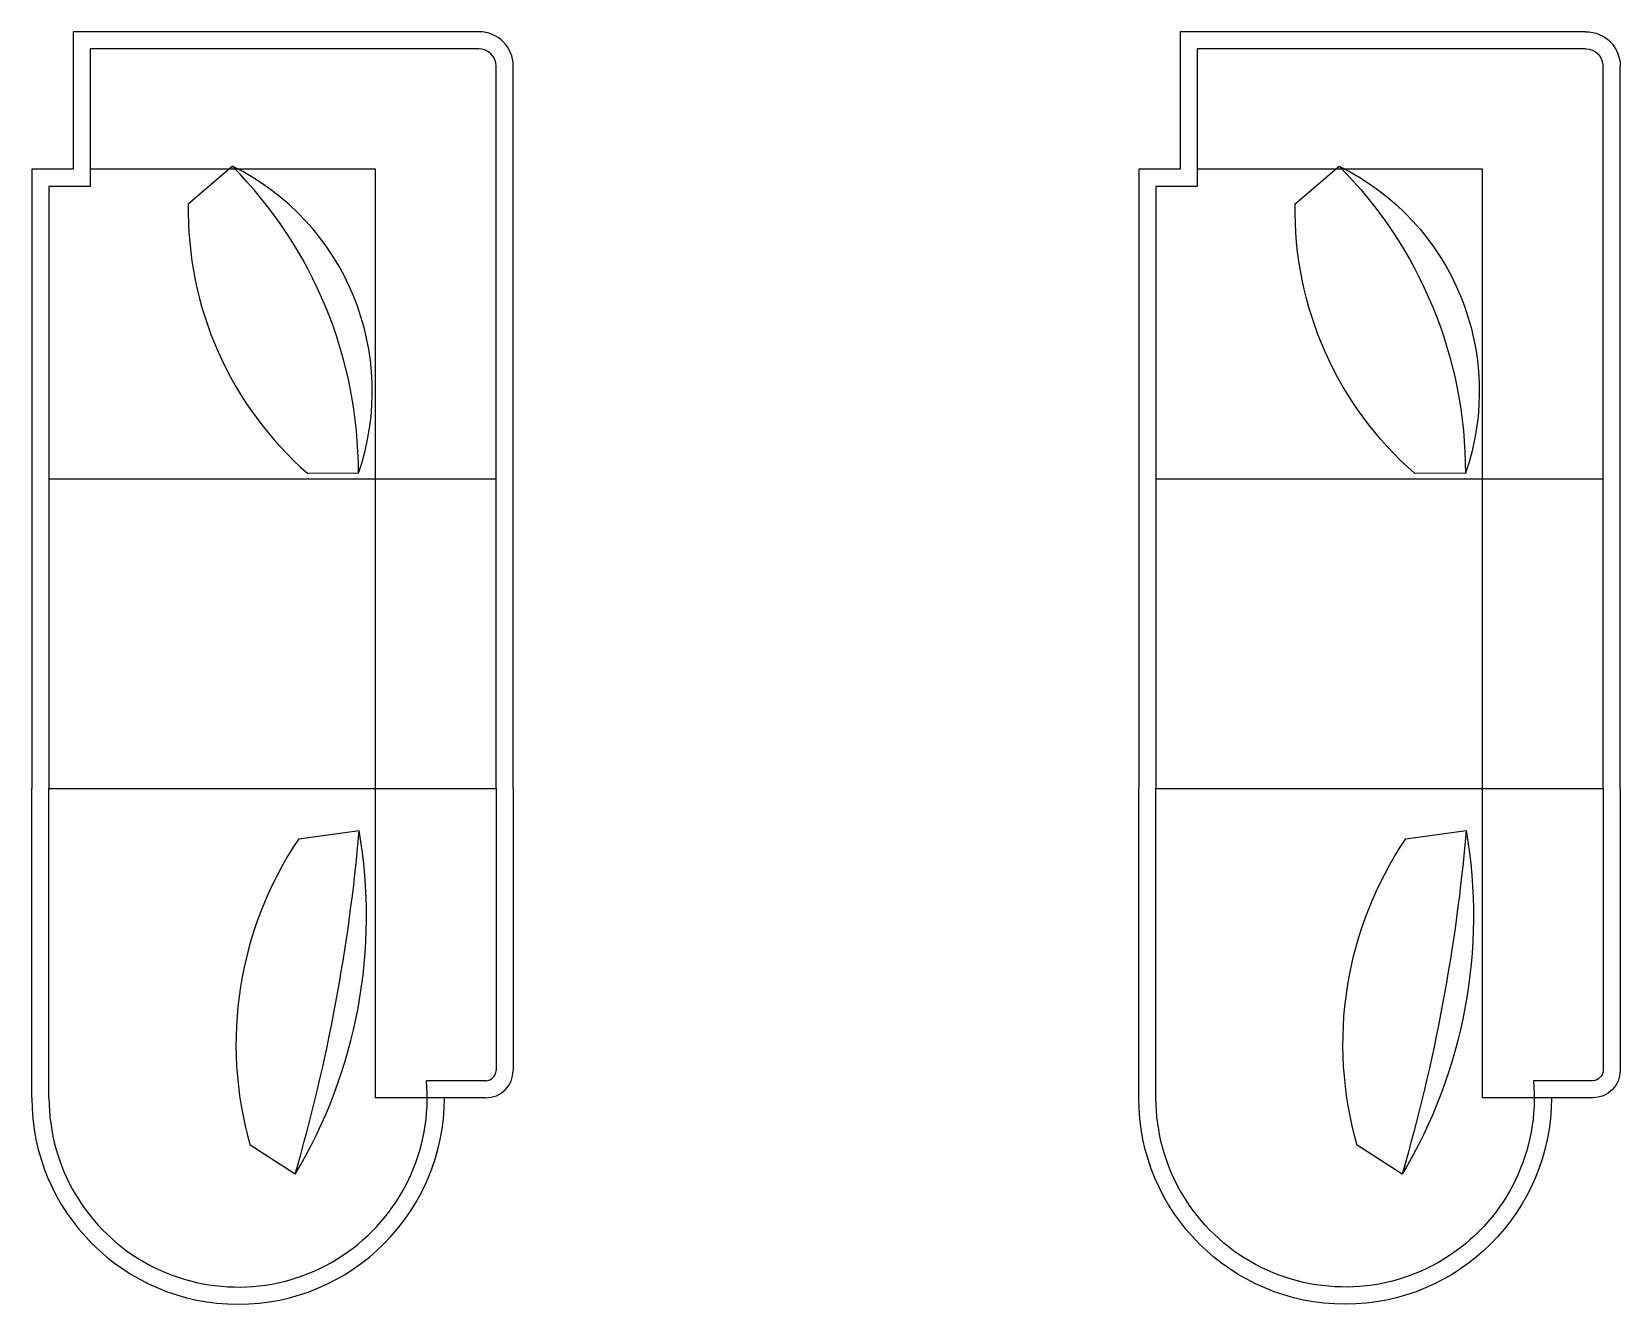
# Model space of a CAD drawing. Header units: millimetres. Extents: x 4971 to 5225, y 4856 to 5060.
import ezdxf

# ---------------------------------------------------------------- set-up
doc = ezdxf.new("R2010")
doc.units = ezdxf.units.MM

# ---------------------------------------------------------------- blocks, each defined once
blk = doc.blocks.new('A$C317867A8')
for p, q in [((0.75, 0.7), (0.34, 0.7)), ((0.75, 0.7), (1.2, 0.7)), ((1.2, 0.7), (1.8, 0.7)), ((0.75, 0.675), (0.34, 0.675)), ((0.75, 0.025), (0.75, 0.675)), ((0.75, 0.675), (1.2, 0.675)), ((1.2, 0.675), (1.8, 0.675)), ((1.2, 0.025), (1.2, 0.675)), ((0.3, 0.66), (0.3, 0.6)), ((0.325, 0.66), (0.325, 0.5739)), ((1.825, 0.65), (1.825, 0.085)), ((1.85, 0.65), (1.85, 0.06)), ((0.3, 0.6), (0.3, 0.5)), ((0.3, 0.5), (0.75, 0.5)), ((0.75, 0.5), (1.2, 0.5)), ((1.2, 0.5), (1.65, 0.5)), ((1.65, 0.5), (1.65, 0.085)), ((0.6768, 0.3883), (0.6888, 0.4761)), ((1.208, 0.475), (1.2079, 0.4014)), ((0.189, 0.3828), (0.231, 0.3176)), ((1.5998, 0.2276), (1.6547, 0.2914)), ((1.825, 0.085), (1.625, 0.085)), ((1.625, 0.085), (1.625, 0.025)), ((1.85, 0.06), (1.65, 0.06)), ((1.65, 0.06), (1.65, 0)), ((0.3, 0.025), (0.75, 0.025)), ((1.2, 0.025), (0.75, 0.025)), ((1.625, 0.025), (1.2, 0.025)), ((0.3, 0), (0.75, 0)), ((1.2, 0), (0.75, 0)), ((1.65, 0), (1.2, 0))]:
    blk.add_line(p, q)
for centre, radius, start, end in [((0.34, 0.66), 0.04, 90, 180), ((1.8, 0.65), 0.05, 0, 90), ((0.34, 0.66), 0.015, 90, 180), ((1.8, 0.65), 0.025, 0, 90), ((0.3, 0.3), 0.3, 90, 270), ((0.3, 0.3), 0.275, 84.7841, 270.0001), ((0.5645, -0.2441), 0.7308, 80.2106, 120.9217), ((1.3274, 0.1302), 0.3649, 26.2242, 109.0885), ((0.9141, -2.1181), 2.604, 94.9641, 106.1681), ((1.2091, -0.1575), 0.6325, 45.2116, 90.101), ((1.5898, 0.7339), 0.5064, 221.0447, 271.1393), ((0.3783, 0.8299), 0.533, 253.9545, 304.0491)]:
    blk.add_arc(centre, radius, start, end)

msp = doc.modelspace()

# ---------------------------------------------------------------- linework, layer by layer
for p, q in [((5042.51, 5059.91, -34319.9), (4977.61, 5059.91, -34319.9)), ((4977.61, 5059.91, -34319.9), (4977.61, 5037.91, -34319.9)), ((5042.51, 5057.16, -34319.9), (4980.36, 5057.16, -34319.9)), ((4980.36, 5057.16, -34319.9), (4980.36, 5035.16, -34319.9)), ((5045.26, 4988.41, -34319.9), (5045.26, 5054.41, -34319.9)), ((5048.01, 4988.41, -34319.9), (5048.01, 5054.41, -34319.9)), ((4971.01, 5037.91, -34319.9), (4971.01, 4988.41, -34319.9)), ((4977.61, 5037.91, -34319.9), (4971.01, 5037.91, -34319.9)), ((5026.01, 5037.91, -34319.9), (4980.36, 5037.91, -34319.9)), ((4996.05, 5032.39, -34319.9), (5003.07, 5038.43, -34319.9)), ((5026.01, 4988.41, -34319.9), (5026.01, 5037.91, -34319.9)), ((4973.76, 5035.16, -34319.9), (4973.76, 4988.41, -34319.9)), ((4980.36, 5035.16, -34319.9), (4973.76, 5035.16, -34319.9)), ((4971.01, 4988.41, -34319.9), (4971.01, 4938.91, -34319.9)), ((4973.76, 4988.41, -34319.9), (5045.26, 4988.41, -34319.9)), ((4973.76, 4988.41, -34319.9), (4973.76, 4938.91, -34319.9)), ((5023.27, 4989.29, -34319.9), (5015.16, 4989.27, -34319.9)), ((5026.01, 4938.91, -34319.9), (5026.01, 4988.41, -34319.9)), ((5045.26, 4938.91, -34319.9), (5045.26, 4988.41, -34319.9)), ((5048.01, 4938.91, -34319.9), (5048.01, 4988.41, -34319.9)), ((4971.01, 4889.41, -34319.9), (4971.01, 4938.91, -34319.9)), ((4973.76, 4938.91, -34319.9), (5045.26, 4938.91, -34319.9)), ((4973.76, 4889.41, -34319.9), (4973.76, 4938.91, -34319.9)), ((5026.01, 4889.41, -34319.9), (5026.01, 4938.91, -34319.9)), ((5045.26, 4938.91, -34319.9), (5045.26, 4893.81, -34319.9)), ((5048.01, 4938.91, -34319.9), (5048.01, 4893.81, -34319.9)), ((5013.72, 4930.85, -34319.9), (5023.38, 4932.17, -34319.9)), ((5043.61, 4892.16, -34319.9), (5034.14, 4892.16, -34319.9)), ((5037.01, 4889.41, -34319.9), (5026.01, 4889.41, -34319.9)), ((5043.61, 4889.41, -34319.9), (5037.01, 4889.41, -34319.9)), ((5013.12, 4877.2, -34319.9), (5005.95, 4881.82, -34319.9))]:
    msp.add_line(p, q)
for centre, radius, start, end in [((5042.51, 5054.41, -34319.9), 5.5, 0, 90), ((5042.51, 5054.41, -34319.9), 2.75, 0, 90), ((4953.69, 4989.41, -34319.9), 69.57, 359.899, 44.7884), ((4985.33, 5002.42, -34319.9), 40.14, 340.9115, 63.7758), ((5051.74, 5031.28, -34319.9), 55.7, 178.8607, 228.9553), ((4738.02, 4956.96, -34319.9), 286.44, 343.8319, 355.0359), ((4944.17, 4918.5, -34319.9), 80.38, 329.0783, 9.7894), ((5062.3, 4898.02, -34319.9), 58.63, 145.9509, 196.0455), ((5043.61, 4893.81, -34319.9), 1.65, 270, 0), ((5043.61, 4893.81, -34319.9), 4.4, 270, 0), ((5004.01, 4889.41, -34319.9), 30.25, 179.9999, 5.2159), ((5004.01, 4889.41, -34319.9), 33, 180, 0)]:
    msp.add_arc(centre, radius, start, end)

# ---------------------------------------------------------------- block references
at = {"xscale": -110, "yscale": 110, "zscale": 110, "rotation": 270}
msp.add_blockref('A$C317867A8', (5148.05, 4856.41, -34319.9), dxfattribs=at)

doc.saveas('drawing.dxf')
